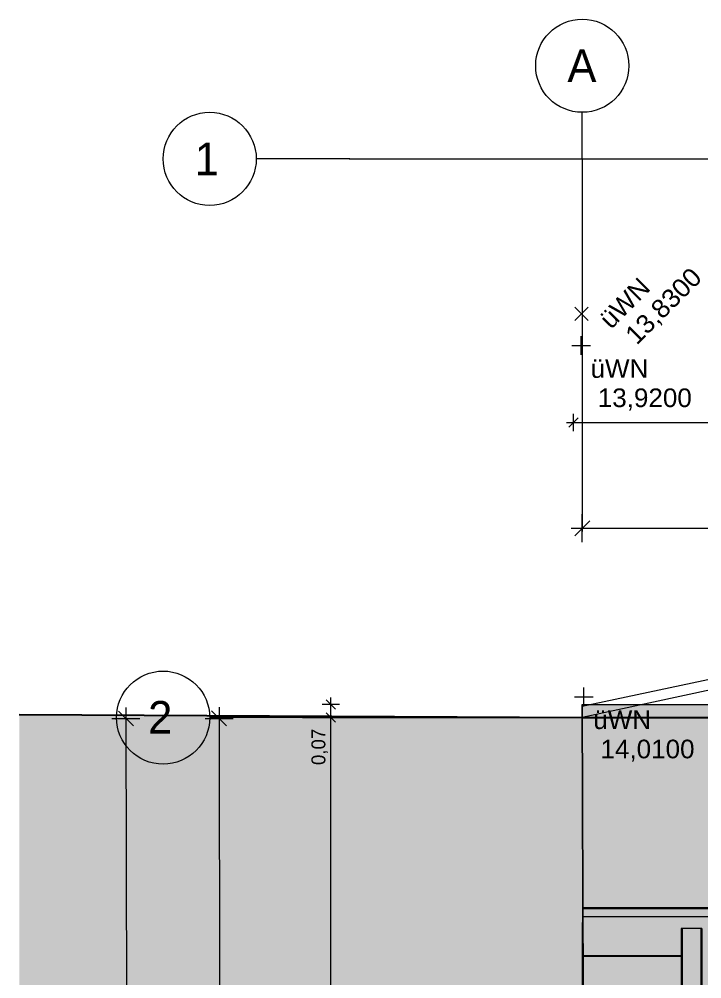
# Model space of a CAD drawing. Header units: metres. Extents: x -3 to 171, y -23 to 41.
# Drawn here: x -3.02 to 0.64, y -1.4 to 3.75 of the extents above; entities that cross this region are included whole.
import ezdxf

# ---------------------------------------------------------------- set-up
doc = ezdxf.new("R2010")
doc.units = ezdxf.units.M
doc.header["$MEASUREMENT"] = 0
doc.linetypes.add('Achse', pattern=[0.004, 0.002, -0.001, 0, -0.001])
for name, color, linetype in [('6._Dach PP STG1_1_000 Achsraster', 7, 'Continuous'), ('6._Dach PP STG1_1_165 Fassadengestaltung Bänder', 7, 'Continuous'), ('6._Dach PP STG1_1_330 Dachaufbau', 7, 'Continuous'), ('6._Dach PP STG1_1_611 Entwässerung', 7, 'Continuous'), ('6._Dach PP STG1_1_725 Nachbarbebauung', 7, 'Continuous'), ('6._Dach PP STG1_1_840 Baulinien', 7, 'Continuous'), ('6._Dach PP STG1_1_910 Allgemein Lageplan Höhen', 7, 'Continuous'), ('6._Dach PP STG1_1_950 Polierplan Bemaßung', 7, 'Continuous'), ('6._Dach PP STG1_1_Neubau_840 Baulinien', 7, 'Continuous')]:
    doc.layers.add(name, color=color, linetype=linetype)
doc.styles.add('ERSTELLTER_STIL_1', font='arial.ttf')
doc.styles.add('ERSTELLTER_STIL_2', font='')
doc.styles.get('ERSTELLTER_STIL_2').set_extended_font_data('Eurostile')
doc.linetypes.add('Grenze Grundstück', pattern='A,0,[1,415_260415_PP_VA_1_9 DD STG11.Shx,S=0.00031746,R=0,X=0,Y=0],-0.04,0', length=0.04)

msp = doc.modelspace()

# ---------------------------------------------------------------- hatches: boundary and pattern name
at = {"layer": '6._Dach PP STG1_1_330 Dachaufbau', "linetype": 'Continuous', "lineweight": 0, "true_color": 0x000000}
h = msp.add_hatch(color=18, dxfattribs=at)
h.paths.add_polyline_path([(3.445, -0.4), (3.755, -0.4), (3.755, 0.07), (2.8, 0.07), (2.8, -0.7715), (1.05, -0.7715), (1.05, 0.07), (-0.0011, 0.07), (0.0161, -4.6), (6.325, -4.6), (6.325, -0.8236), (3.445, -0.8236)])
h.paths.add_polyline_path([(3.805, -2.1975), (5.505, -2.1975), (5.505, -3.7987), (3.805, -3.7987)], flags=0)
h.paths.add_polyline_path([(1.075, -3.7987), (1.075, -2.1975), (2.775, -2.1975), (2.775, -3.7987)], flags=0)
at = {"layer": '6._Dach PP STG1_1_725 Nachbarbebauung', "linetype": 'Continuous', "lineweight": 0, "true_color": 0x1f1f1f}
msp.add_hatch(color=250, dxfattribs=at).paths.add_polyline_path([(0, 0), (-3.0225, 0.0171), (-3.0225, -2.0701), (0.0099, -2.0785)])

# ---------------------------------------------------------------- linework, layer by layer
at = {"layer": '6._Dach PP STG1_1_000 Achsraster', "color": 5, "linetype": 'Achse', "lineweight": 0, "ltscale": 1000}
for p, q in [((0, 3), (0, 3.25)), ((-1.25, 3), (-1.75, 3)), ((-1.25, 3), (21, 3)), ((0, 3), (0, -22.5231)), ((-1.5, 0), (-2, 0)), ((-1.5, 0), (21, 0))]:
    msp.add_line(p, q, dxfattribs=at)
at = {"layer": '6._Dach PP STG1_1_000 Achsraster', "color": 5, "linetype": 'Continuous', "lineweight": 0, "ltscale": 1000}
for centre in [(0, 3.5), (-2, 3), (-2.25, 0)]:
    msp.add_circle(centre, 0.25, dxfattribs=at)
at = {"layer": '6._Dach PP STG1_1_000 Achsraster', "color": 5, "linetype": 'Achse', "lineweight": 0, "ltscale": 1000}
for p in [(-1.25, 3), (-1.25, 3), (0, 3), (0, 3), (-1.5, 0), (-1.5, 0)]:
    msp.add_point(p, dxfattribs=at)
at = {"layer": '6._Dach PP STG1_1_165 Fassadengestaltung Bänder', "color": 7, "linetype": 'Continuous', "lineweight": 13, "ltscale": 1000, "flags": 128}
msp.add_lwpolyline([(0, 0), (0, 0.0617), (3.72, 0.85), (5.89, 0.85), (13.09, 0.85), (15.2152, 0.85), (18.985, 0.0511), (18.985, 0), (18.935, 0), (18.935, 0.0074), (15.21, 0.8), (3.72, 0.8)], close=True, dxfattribs=at)
at = {"layer": '6._Dach PP STG1_1_330 Dachaufbau', "color": 7, "linetype": 'Continuous', "lineweight": 18, "ltscale": 1000, "flags": 128}
for points in [[(-0.0013, 0.07), (0.0158, -4.6)], [(0.0161, -4.6), (-0.0011, 0.07)], [(-0.0011, 0.07), (1.05, 0.07)]]:
    msp.add_lwpolyline(points, dxfattribs=at)
at = {"layer": '6._Dach PP STG1_1_611 Entwässerung', "color": 14, "linetype": 'Achse', "lineweight": 13, "ltscale": 1000, "true_color": 0xa80000}
for p, q in [((0.003, -1.0194), (6.325, -1.0194)), ((0.6417, -1.1318), (0.6417, -4.1718))]:
    msp.add_line(p, q, dxfattribs=at)
at = {"layer": '6._Dach PP STG1_1_611 Entwässerung', "color": 171, "linetype": 'Continuous', "lineweight": 13, "ltscale": 1000, "true_color": 0x6c6cff, "flags": 128}
for points in [[(0.003, -1.0194), (6.01, -1.0194)], [(0.003, -1.0194), (0.003, -1.0244)], [(0.003, -1.0244), (0.003, -1.0673)], [(0.003, -1.0244), (6.01, -1.0244)], [(0.003, -1.0673), (0.003, -1.278)], [(0.003, -1.0673), (6.01, -1.0673)], [(0.5317, -1.1318), (0.5317, -4.1718)], [(0.5367, -1.1318), (0.5317, -1.1318)], [(0.6367, -1.1318), (0.5367, -1.1318)], [(0.5367, -1.1318), (0.5367, -4.1718)], [(0.6417, -1.1318), (0.6367, -1.1318)], [(0.6367, -1.1318), (0.6367, -4.1718)], [(0.003, -1.278), (0.003, -1.2815)], [(0.003, -1.278), (0.5317, -1.278)], [(0.003, -1.2815), (0.5317, -1.2815)]]:
    msp.add_lwpolyline(points, dxfattribs=at)
at = {"layer": '6._Dach PP STG1_1_725 Nachbarbebauung', "color": 8, "linetype": 'Continuous', "lineweight": 13, "ltscale": 1000, "flags": 128}
msp.add_lwpolyline([(-3.0225, -2.0701), (0.0099, -2.0785), (0, 0), (-3.0225, 0.0171)], dxfattribs=at)
at = {"layer": '6._Dach PP STG1_1_840 Baulinien', "color": 76, "linetype": 'Grenze Grundstück', "lineweight": 13, "ltscale": 1000, "true_color": 0x3f7f02, "flags": 128}
msp.add_lwpolyline([(0.0612, -22.5231), (0.0564, -12.2031), (0, -0.0002), (18.985, -0.0012), (18.958, -11.4452), (18.9035, -19.5703), (18.8897, -22.5231)], dxfattribs=at)
at = {"layer": '6._Dach PP STG1_1_910 Allgemein Lageplan Höhen', "color": 7, "linetype": 'Continuous', "lineweight": 13, "ltscale": 1000}
for p, q in [((-0.0393, 2.1324), (0.0314, 2.2031)), ((0.0314, 2.1324), (-0.0393, 2.2031)), ((-0.0056, 1.9473), (-0.0056, 2.0473)), ((-0.0556, 1.9973), (0.0444, 1.9973)), ((0.009, 0.0616), (0.009, 0.1616)), ((-0.041, 0.1116), (0.059, 0.1116))]:
    msp.add_line(p, q, dxfattribs=at)
at = {"layer": '6._Dach PP STG1_1_950 Polierplan Bemaßung', "color": 7, "linetype": 'Continuous', "lineweight": 13, "ltscale": 1000}
for p, q in [((-0.0215, 1.6096), (-0.0715, 1.5596)), ((-0.0465, 1.5377), (-0.0465, 1.6315)), ((-0.084, 1.5846), (-0.0465, 1.5846)), ((-0.0465, 1.5846), (8.615, 1.5846)), ((-1.35, 0.07), (-1.35, 0.1075)), ((-1.3031, 0.07), (-1.3969, 0.07)), ((-1.325, 0.045), (-1.375, 0.095)), ((-1.35, 0), (-1.35, 0.07)), ((-1.375, 0.025), (-1.325, -0.025)), ((-1.3031, 0), (-1.3969, 0)), ((-1.35, -15), (-1.35, 0))]:
    msp.add_line(p, q, dxfattribs=at)
at = {"layer": '6._Dach PP STG1_1_950 Polierplan Bemaßung', "color": 1, "linetype": 'Continuous', "lineweight": 13, "ltscale": 1000, "true_color": 0xfb0106}
for p, q in [((0, 0.9419), (0, 1.0919)), ((0.04, 1.0569), (-0.04, 0.9769)), ((-0.06, 1.0169), (0, 1.0169)), ((0, 1.0169), (18.985, 1.0169)), ((-2.4498, 0.055), (-2.4497, -0.005)), ((-1.9498, 0.056), (-1.9497, -0.004)), ((-2.4096, -0.0449), (-2.4897, 0.0349)), ((-1.9096, -0.044), (-1.9897, 0.0359)), ((-2.5247, -0.0052), (-2.3747, -0.0049)), ((-2.4497, -0.005), (-2.4057, -22.5231)), ((-2.0247, -0.0042), (-1.8747, -0.0039)), ((-1.9497, -0.004), (-1.9258, -12.207))]:
    msp.add_line(p, q, dxfattribs=at)
at = {"layer": '6._Dach PP STG1_1_Neubau_840 Baulinien', "color": 1, "linetype": 'Continuous', "lineweight": 25, "ltscale": 1000, "true_color": 0xfb0106, "flags": 128}
msp.add_lwpolyline([(-3.0225, 0.0171), (0, 0), (18.985, 0), (22.9775, -0.0033)], dxfattribs=at)

# ---------------------------------------------------------------- texts
at = {"layer": '6._Dach PP STG1_1_000 Achsraster', "color": 5, "linetype": 'Continuous', "lineweight": 0, "char_height": 0.175, "attachment_point": 1, "style": 'ERSTELLTER_STIL_2'}
for s, insert in [('\\A1;{\\pql;\\pt0;\\fEurostile|b0|i0|c0|p0;\\W1.000000;A}', (-0.0799, 3.5875)), ('\\A1;{\\pql;\\pt0;\\fEurostile|b0|i0|c0|p0;\\W1.000000;1}', (-2.0805, 3.0875)), ('\\A1;{\\pql;\\pt0;\\fEurostile|b0|i0|c0|p0;\\W1.000000;2}', (-2.3305, 0.0893))]:
    msp.add_mtext(s, dxfattribs=dict(at, insert=insert))
at = {"layer": '6._Dach PP STG1_1_910 Allgemein Lageplan Höhen', "color": 7, "linetype": 'Continuous', "lineweight": 13, "char_height": 0.1, "attachment_point": 1, "rotation": 45, "style": 'ERSTELLTER_STIL_1'}
for s, insert in [('\\A1;{\\pql;\\fArial|b0|i0|c0|p0;\\W1.000000; 13,8300}', (0.194, 2.0405)), ('\\A1;{\\pql;\\fArial|b0|i0|c0|p0;\\W1.000000;üWN}', (0.0829, 2.1516))]:
    msp.add_mtext(s, dxfattribs=dict(at, insert=insert))
at = {"layer": '6._Dach PP STG1_1_910 Allgemein Lageplan Höhen', "color": 7, "linetype": 'Continuous', "lineweight": 13, "char_height": 0.1, "attachment_point": 1, "style": 'ERSTELLTER_STIL_1'}
for s, insert in [('\\A1;{\\pql;\\fArial|b0|i0|c0|p0;\\W1.000000;üWN}', (0.0444, 1.9244)), ('\\A1;{\\pql;\\fArial|b0|i0|c0|p0;\\W1.000000; 13,9200}', (0.0444, 1.7673)), ('\\A1;{\\pql;\\fArial|b0|i0|c0|p0;\\W1.000000;üWN}', (0.059, 0.0388)), ('\\A1;{\\pql;\\fArial|b0|i0|c0|p0;\\W1.000000; 14,0100}', (0.059, -0.1184))]:
    msp.add_mtext(s, dxfattribs=dict(at, insert=insert))
at = {"layer": '6._Dach PP STG1_1_950 Polierplan Bemaßung', "color": 7, "linetype": 'Continuous', "lineweight": 13, "insert": (-1.365, -0.2548), "char_height": 0.075, "width": 0.22978, "attachment_point": 7, "rotation": 90, "style": 'ERSTELLTER_STIL_2'}
msp.add_mtext('\\A1;{\\pql;\\fEurostile|b0|i0|c0|p0;\\W1.000000;0,07}', dxfattribs=at)

doc.saveas('drawing.dxf')
